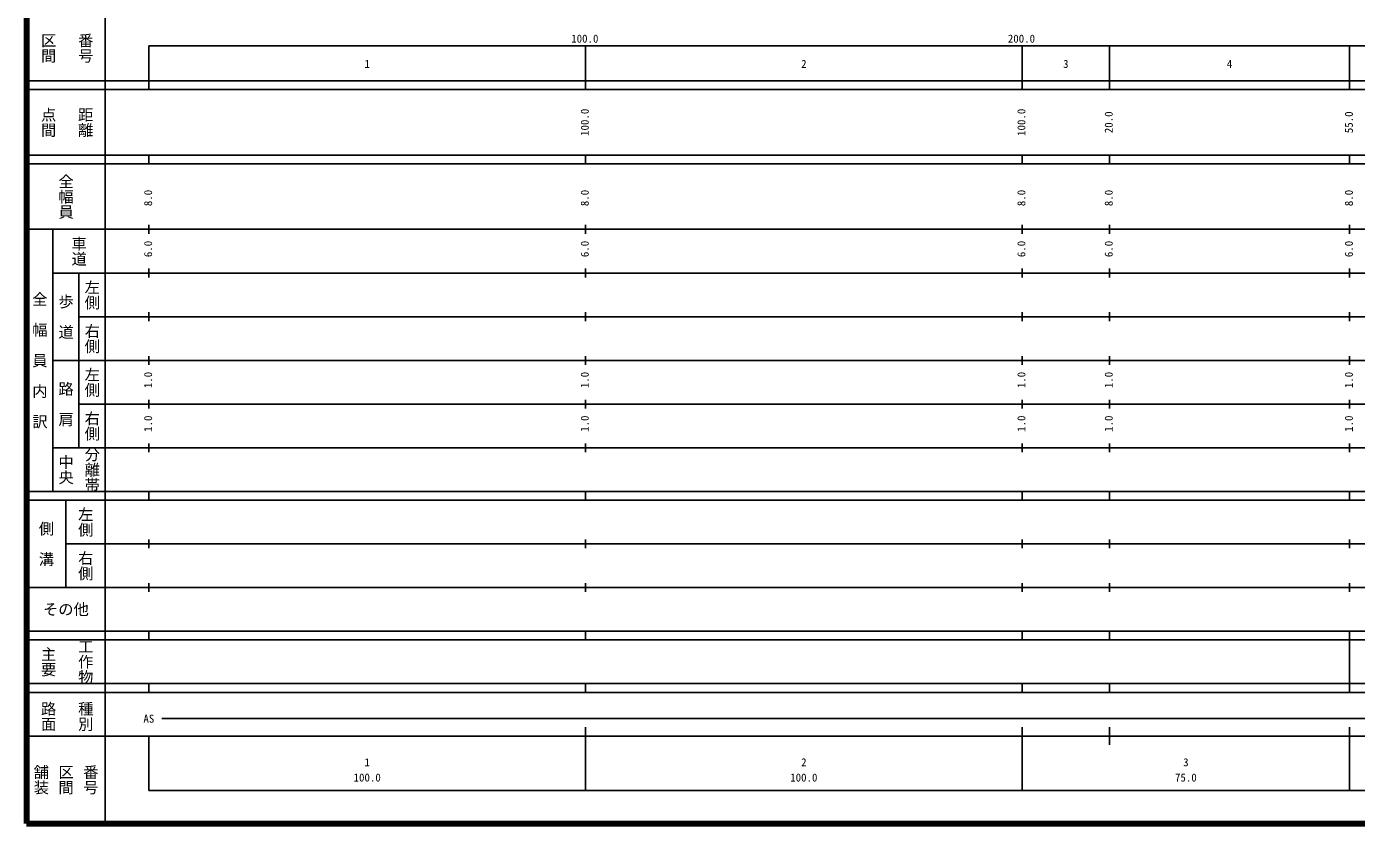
# Model space of a CAD drawing. Units: millimetres on the paper, enlarged 1000 times. Extents: x 40000 to 680000, y 20000 to 380000.
# Drawn here: x 40000 to 344557, y 20000 to 202409 of the extents above; entities that cross this region are included whole.
import ezdxf
from ezdxf.enums import TextEntityAlignment as Align

# ---------------------------------------------------------------- set-up
doc = ezdxf.new("R2010")
doc.units = ezdxf.units.MM
doc.header["$LTSCALE"] = 1000
doc.layers.add('M-TTL', color=2, linetype='Continuous', lineweight=140)
doc.layers.add('M-TTL-BAND', color=7, linetype='Continuous', lineweight=25)
doc.styles.add('@ＭＳ ゴシック', font='')
doc.styles.add('ＭＳ ゴシック', font='')
doc.styles.get('@ＭＳ ゴシック').set_extended_font_data('@MS Gothic')
doc.styles.get('ＭＳ ゴシック').set_extended_font_data('MS Gothic')

msp = doc.modelspace()

# ---------------------------------------------------------------- linework, layer by layer
at = {"layer": 'M-TTL'}
for p, q in [((40000, 380000), (40000, 20000)), ((40000, 20000), (680000, 20000))]:
    msp.add_line(p, q, dxfattribs=at)
at = {"layer": 'M-TTL-BAND'}
for p, q in [((58000, 370000), (58000, 20000)), ((68000, 198000), (579000, 198000)), ((68000, 198000), (68000, 188000)), ((168000, 188000), (168000, 198000)), ((268000, 188000), (268000, 198000)), ((288000, 188000), (288000, 198000)), ((343000, 188000), (343000, 198000)), ((40000, 190000), (579000, 190000)), ((40000, 188000), (579000, 188000)), ((40000, 173000), (579000, 173000)), ((40000, 171000), (579000, 171000)), ((68000, 171000), (68000, 173000)), ((168000, 171000), (168000, 173000)), ((268000, 171000), (268000, 173000)), ((288000, 171000), (288000, 173000)), ((343000, 171000), (343000, 173000)), ((40000, 156000), (579000, 156000)), ((46000, 96000), (46000, 156000)), ((68000, 155000), (68000, 157000)), ((168000, 155000), (168000, 157000)), ((268000, 155000), (268000, 157000)), ((288000, 155000), (288000, 157000)), ((343000, 155000), (343000, 157000)), ((68000, 145000), (68000, 147000)), ((168000, 145000), (168000, 147000)), ((268000, 145000), (268000, 147000)), ((288000, 145000), (288000, 147000)), ((343000, 145000), (343000, 147000)), ((46000, 146000), (579000, 146000)), ((52000, 146000), (52000, 106000)), ((52000, 136000), (579000, 136000)), ((68000, 135000), (68000, 137000)), ((168000, 135000), (168000, 137000)), ((268000, 135000), (268000, 137000)), ((288000, 135000), (288000, 137000)), ((343000, 135000), (343000, 137000)), ((46000, 126000), (579000, 126000)), ((68000, 125000), (68000, 127000)), ((168000, 125000), (168000, 127000)), ((268000, 125000), (268000, 127000)), ((288000, 125000), (288000, 127000)), ((343000, 125000), (343000, 127000)), ((52000, 116000), (579000, 116000)), ((68000, 115000), (68000, 117000)), ((168000, 115000), (168000, 117000)), ((268000, 115000), (268000, 117000)), ((288000, 115000), (288000, 117000)), ((343000, 115000), (343000, 117000)), ((68000, 105000), (68000, 107000)), ((168000, 105000), (168000, 107000)), ((268000, 105000), (268000, 107000)), ((288000, 105000), (288000, 107000)), ((343000, 105000), (343000, 107000)), ((46000, 106000), (579000, 106000)), ((40000, 96000), (579000, 96000)), ((68000, 94000), (68000, 96000)), ((168000, 94000), (168000, 96000)), ((268000, 94000), (268000, 96000)), ((288000, 94000), (288000, 96000)), ((343000, 94000), (343000, 96000)), ((40000, 94000), (579000, 94000)), ((49000, 94000), (49000, 74000)), ((49000, 84000), (579000, 84000)), ((68000, 83000), (68000, 85000)), ((168000, 83000), (168000, 85000)), ((268000, 83000), (268000, 85000)), ((288000, 83000), (288000, 85000)), ((343000, 83000), (343000, 85000)), ((40000, 74000), (579000, 74000)), ((68000, 73000), (68000, 75000)), ((168000, 73000), (168000, 75000)), ((268000, 73000), (268000, 75000)), ((288000, 73000), (288000, 75000)), ((343000, 73000), (343000, 75000)), ((40000, 64000), (579000, 64000)), ((68000, 62000), (68000, 64000)), ((168000, 62000), (168000, 64000)), ((268000, 62000), (268000, 64000)), ((288000, 62000), (288000, 64000)), ((343000, 62000), (343000, 64000)), ((40000, 62000), (579000, 62000)), ((343000, 52000), (343000, 62000)), ((40000, 52000), (579000, 52000)), ((68000, 50000), (68000, 52000)), ((168000, 50000), (168000, 52000)), ((268000, 50000), (268000, 52000)), ((288000, 50000), (288000, 52000)), ((343000, 50000), (343000, 52000)), ((40000, 50000), (579000, 50000)), ((71000, 44000), (565000, 44000)), ((40000, 40000), (579000, 40000)), ((68000, 40000), (68000, 27500)), ((168000, 27500), (168000, 42000)), ((268000, 27500), (268000, 42000)), ((288000, 38000), (288000, 42000)), ((343000, 27500), (343000, 42000)), ((68000, 27500), (579000, 27500))]:
    msp.add_line(p, q, dxfattribs=at)

# ---------------------------------------------------------------- texts
at = {"layer": 'M-TTL-BAND', "style": '@ＭＳ ゴシック'}
for s, p in [('区間', (45000, 197500)), ('番号', (53500, 197500)), ('点間', (45000, 180500)), ('距離', (53500, 180500)), ('全幅員', (49000, 163500)), ('車道', (52000, 151000)), ('左側', (55000, 141000)), ('全\u3000幅\u3000員\u3000内\u3000訳', (43000, 126000)), ('歩\u3000道', (49000, 136000)), ('右側', (55000, 131000)), ('左側', (55000, 121000)), ('路\u3000肩', (49000, 116000)), ('右側', (55000, 111000)), ('中央', (49000, 101000)), ('分離帯', (55000, 101000)), ('左側', (53500, 89000)), ('側\u3000溝', (44500, 84000)), ('右側', (53500, 79000)), ('工作物', (53500, 57000)), ('主要', (45000, 57000)), ('路面', (45000, 44500)), ('種別', (53500, 44500)), ('舗装', (43333, 30000)), ('区間', (49000, 30000)), ('番号', (54667, 30000))]:
    msp.add_text(s, height=2566, rotation=270, dxfattribs=at).set_placement(p, align=Align.MIDDLE_CENTER)
at = {"layer": 'M-TTL-BAND', "style": 'ＭＳ ゴシック'}
for s, p in [('100.0', (167844, 198195)), ('200.0', (267844, 198195)), ('1', (118000, 192405)), ('2', (218000, 192405)), ('3', (278000, 192405)), ('4', (315500, 192405)), ('AS', (68000, 42500)), ('1', (118000, 32523)), ('2', (218000, 32523)), ('3', (305500, 32523)), ('100.0', (118000, 29033)), ('100.0', (218000, 29033)), ('75.0', (305500, 29033))]:
    msp.add_text(s, height=1833, dxfattribs=at).set_placement(p, align=Align.BOTTOM_CENTER)
for s, p in [('100.0', (169291, 180500)), ('100.0', (269291, 180500)), ('20.0', (289291, 180500)), ('55.0', (344291, 180500)), ('8.0', (69291, 163174)), ('8.0', (169291, 163174)), ('8.0', (269291, 163174)), ('8.0', (289291, 163174)), ('8.0', (344291, 163174)), ('6.0', (69291, 151500)), ('6.0', (169291, 151500)), ('6.0', (269291, 151500)), ('6.0', (289291, 151500)), ('6.0', (344291, 151500)), ('1.0', (69291, 121500)), ('1.0', (169291, 121500)), ('1.0', (269291, 121500)), ('1.0', (289291, 121500)), ('1.0', (344291, 121500)), ('1.0', (69291, 111500)), ('1.0', (169291, 111500)), ('1.0', (269291, 111500)), ('1.0', (289291, 111500)), ('1.0', (344291, 111500))]:
    msp.add_text(s, height=1833, rotation=90, dxfattribs=at).set_placement(p, align=Align.BOTTOM_CENTER)
msp.add_text('その他', height=2566, dxfattribs=at).set_placement((49000, 69000), align=Align.MIDDLE_CENTER)

doc.saveas('drawing.dxf')
